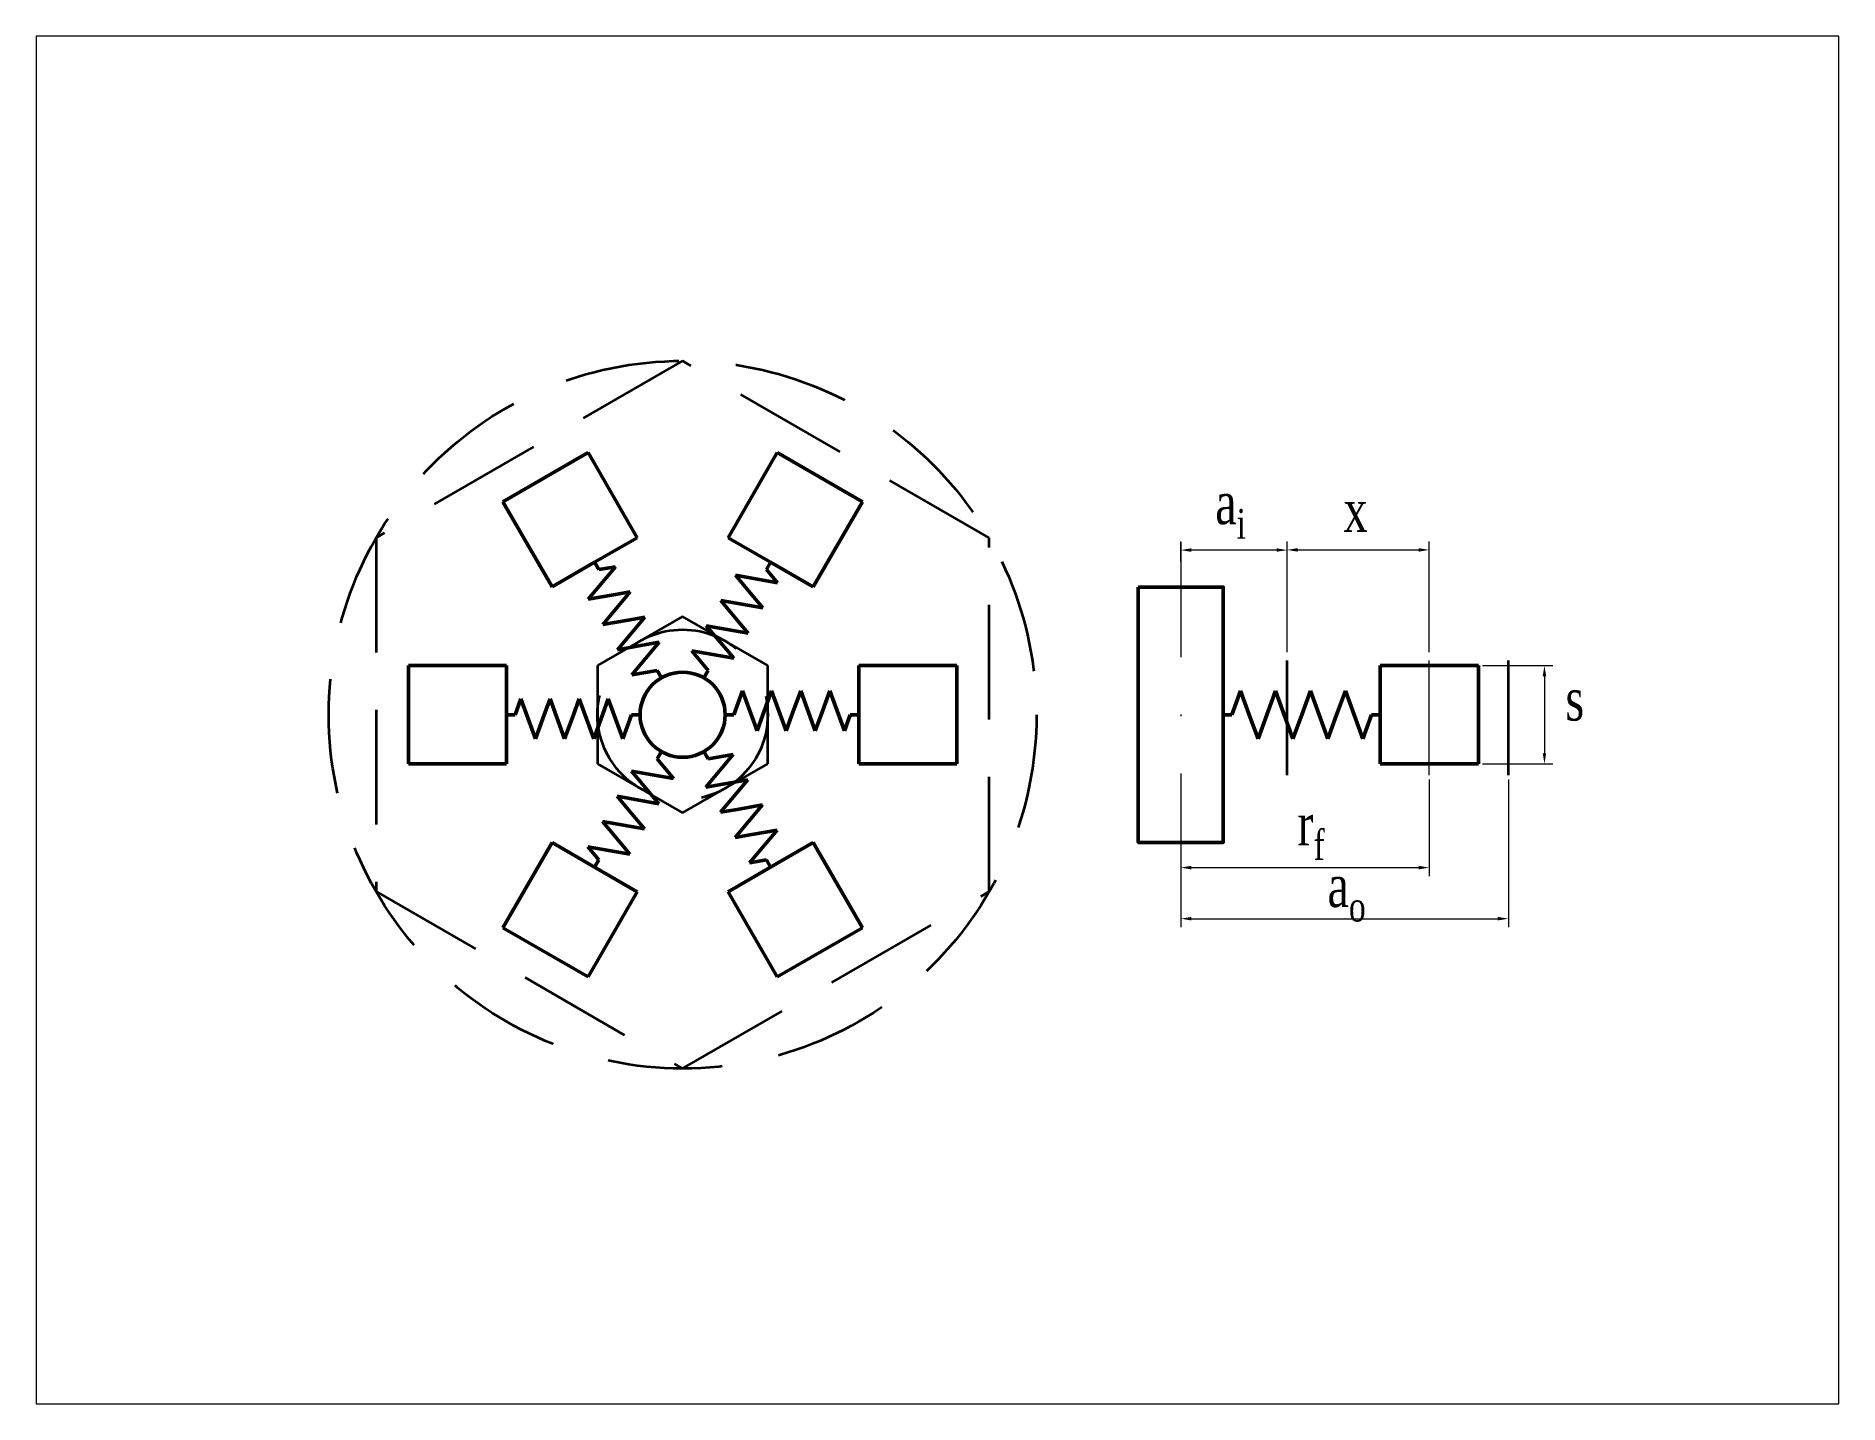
# Paper-space layout '布局1' of a CAD drawing. Header units: millimetres. Extents: x 26 to 231, y 20 to 176.
# The model-space entities are those that its viewports show. They can reach past a viewport. Long polylines and large blocks are cut down to what shows.
import ezdxf

# ---------------------------------------------------------------- set-up
doc = ezdxf.new("R2010")
doc.units = ezdxf.units.MM
doc.linetypes.add('DASHDOT2', pattern=[12.7, 6.35, -3.175, 0, -3.175])
doc.linetypes.add('HIDDEN', pattern=[9.525, 6.35, -3.175])
for name, color, linetype, lineweight in [('DIM', 7, 'Continuous', 40), ('中心線', 2, 'DASHDOT2', 18), ('虛線', 6, 'HIDDEN', 35), ('輪廓線', 7, 'Continuous', 50)]:
    doc.layers.add(name, color=color, linetype=linetype, lineweight=lineweight)
doc.styles.get("Standard").update_dxf_attribs({"font": 'iso.shx', "width": 0.75, "bigfont": 'chineset.shx'})
doc.dimstyles.new('CNS', dxfattribs={"dimtxt": 2.5, "dimasz": 2.5, "dimexe": 2, "dimexo": 1, "dimgap": 1, "dimtad": 1, "dimdsep": 46, "dimtxsty": 'Standard', "dimcen": 2.5, "dimclrd": 3, "dimclre": 3, "dimclrt": 1, "dimadec": 0, "dimazin": 0, "dimtfac": 1, "dimtmove": 0, "dimatfit": 0, "dimfxl": 1, "dimlwd": 18, "dimlwe": 18, "dimarcsym": 0})

# ---------------------------------------------------------------- blocks, each defined once
blk = doc.blocks.new('*D1')
at = {"layer": 'Defpoints', "color": 0, "transparency": 16777216}
for p in [(325.54, 135.52), (267.16, 125.6), (325.54, 113.81)]:
    blk.add_point(p, dxfattribs=at)
at = {"layer": '輪廓線', "color": 3, "lineweight": 18, "transparency": 16777216}
for p, q in [((325.54, 134.52), (325.54, 111.81)), ((267.16, 124.6), (267.16, 111.81)), ((269.66, 113.81), (323.04, 113.81))]:
    blk.add_line(p, q, dxfattribs=at)
at = {"layer": '輪廓線', "color": 3, "transparency": 16777216}
for points in [[(269.66, 114.23), (269.66, 113.39), (267.16, 113.81)], [(323.04, 114.23), (323.04, 113.39), (325.54, 113.81)]]:
    blk.add_solid(points, dxfattribs=at)
blk = doc.blocks.new('*D2')
at = {"layer": 'Defpoints', "color": 0, "transparency": 16777216}
for p in [(344.16, 135.52), (267.16, 118.1), (344.16, 101.81)]:
    blk.add_point(p, dxfattribs=at)
at = {"layer": '輪廓線', "color": 3, "lineweight": 18, "transparency": 16777216}
for p, q in [((344.16, 134.52), (344.16, 99.81)), ((267.16, 117.1), (267.16, 99.81)), ((269.66, 101.81), (341.66, 101.81))]:
    blk.add_line(p, q, dxfattribs=at)
at = {"layer": '輪廓線', "color": 3, "transparency": 16777216}
for points in [[(269.66, 102.23), (269.66, 101.4), (267.16, 101.81)], [(341.66, 102.23), (341.66, 101.4), (344.16, 101.81)]]:
    blk.add_solid(points, dxfattribs=at)
blk = doc.blocks.new('*D3')
at = {"layer": 'Defpoints', "color": 0, "transparency": 16777216}
for p in [(325.54, 188.47), (292.16, 163.45), (325.54, 163.45)]:
    blk.add_point(p, dxfattribs=at)
at = {"layer": '輪廓線', "color": 3, "lineweight": 18, "transparency": 16777216}
for p, q in [((292.16, 164.45), (292.16, 190.47)), ((294.66, 188.47), (323.04, 188.47)), ((325.54, 164.45), (325.54, 190.47))]:
    blk.add_line(p, q, dxfattribs=at)
at = {"layer": '輪廓線', "color": 3, "transparency": 16777216}
for points in [[(294.66, 188.88), (294.66, 188.05), (292.16, 188.47)], [(323.04, 188.88), (323.04, 188.05), (325.54, 188.47)]]:
    blk.add_solid(points, dxfattribs=at)
blk = doc.blocks.new('*D4')
at = {"layer": 'Defpoints', "color": 0, "transparency": 16777216}
for p in [(267.16, 188.43), (267.16, 184.68), (292.16, 163.97)]:
    blk.add_point(p, dxfattribs=at)
at = {"layer": '輪廓線', "color": 3, "lineweight": 18, "transparency": 16777216}
for p, q in [((267.16, 185.68), (267.16, 190.43)), ((289.66, 188.43), (269.66, 188.43)), ((292.16, 164.97), (292.16, 190.43))]:
    blk.add_line(p, q, dxfattribs=at)
at = {"layer": '輪廓線', "color": 3, "transparency": 16777216}
for points in [[(269.66, 188.85), (269.66, 188.02), (267.16, 188.43)], [(289.66, 188.85), (289.66, 188.02), (292.16, 188.43)]]:
    blk.add_solid(points, dxfattribs=at)
blk = doc.blocks.new('*D5')
at = {"layer": 'Defpoints', "color": 0, "transparency": 16777216}
for p in [(337.09, 161.29), (337.09, 138.2), (352.62, 138.2)]:
    blk.add_point(p, dxfattribs=at)
at = {"layer": '輪廓線', "color": 3, "lineweight": 18, "transparency": 16777216}
for p, q in [((338.09, 161.29), (354.62, 161.29)), ((352.62, 158.79), (352.62, 140.7)), ((338.09, 138.2), (354.62, 138.2))]:
    blk.add_line(p, q, dxfattribs=at)
at = {"layer": '輪廓線', "color": 3, "transparency": 16777216}
for points in [[(352.2, 158.79), (353.03, 158.79), (352.62, 161.29)], [(352.2, 140.7), (353.03, 140.7), (352.62, 138.2)]]:
    blk.add_solid(points, dxfattribs=at)

msp = doc.modelspace()

# ---------------------------------------------------------------- linework, layer by layer
at = {"layer": '中心線'}
for p, q in [((267.163, 190.236), (267.163, 109.256)), ((325.544, 135.52), (325.544, 163.973))]:
    msp.add_line(p, q, dxfattribs=at)
at = {"layer": '虛線'}
for p, q in [((292.163, 135.52), (292.163, 163.973)), ((344.165, 135.52), (344.165, 163.973))]:
    msp.add_line(p, q, dxfattribs=at)
for points in [[(222.119, 108.176), (222.119, 191.316), (150.117, 232.887), (78.115, 191.316), (78.115, 108.176), (150.117, 66.605)], [(150.117, 172.84), (130.117, 161.293), (130.117, 138.199), (150.117, 126.652), (170.117, 138.199), (170.117, 161.293)]]:
    msp.add_lwpolyline(points, close=True, dxfattribs=at)
for radius in [83.141, 20]:
    msp.add_circle((150.117, 149.746), radius, dxfattribs=at)
at = {"layer": '輪廓線'}
for p, q in [((107.889, 199.793), (127.889, 211.34)), ((127.889, 211.34), (139.436, 191.34)), ((160.798, 191.34), (172.345, 211.34)), ((172.345, 211.34), (192.345, 199.793)), ((119.436, 179.793), (107.889, 199.793)), ((192.345, 199.793), (180.798, 179.793)), ((139.436, 191.34), (129.436, 185.566)), ((170.798, 185.566), (160.798, 191.34)), ((129.436, 185.566), (119.436, 179.793)), ((127.948, 176.868), (134.376, 184.529)), ((130.436, 183.834), (129.436, 185.566)), ((134.376, 184.529), (130.436, 183.834)), ((166.378, 177.91), (162.521, 182.507)), ((162.521, 182.507), (172.369, 180.77)), ((169.798, 183.834), (170.798, 185.566)), ((172.369, 180.77), (169.798, 183.834)), ((180.798, 179.793), (170.798, 185.566)), ((131.368, 170.944), (137.796, 178.605)), ((137.796, 178.605), (133.857, 177.91)), ((133.857, 177.91), (127.948, 176.868)), ((162.958, 171.986), (159.101, 176.583)), ((159.101, 176.583), (168.949, 174.846)), ((168.949, 174.846), (166.378, 177.91)), ((137.277, 171.986), (131.368, 170.944)), ((134.788, 165.02), (141.216, 172.681)), ((141.216, 172.681), (137.277, 171.986)), ((159.537, 166.062), (155.681, 170.659)), ((155.681, 170.659), (165.529, 168.922)), ((165.529, 168.922), (162.958, 171.986)), ((140.697, 166.062), (134.788, 165.02)), ((138.208, 159.097), (144.636, 166.757)), ((144.636, 166.757), (140.697, 166.062)), ((162.109, 162.998), (159.537, 166.062)), ((85.662, 138.199), (85.662, 161.293)), ((85.662, 161.293), (108.756, 161.293)), ((108.756, 161.293), (108.756, 149.746)), ((156.117, 160.138), (152.26, 164.735)), ((152.26, 164.735), (162.109, 162.998)), ((191.479, 149.746), (191.479, 161.293)), ((191.479, 161.293), (214.573, 161.293)), ((214.573, 161.293), (214.573, 138.199)), ((313.997, 149.746), (313.997, 161.293)), ((313.997, 161.293), (337.091, 161.293)), ((337.091, 161.293), (337.091, 138.199)), ((144.117, 160.138), (138.208, 159.097)), ((145.117, 158.406), (144.117, 160.138)), ((155.117, 158.406), (156.117, 160.138)), ((112.124, 153.505), (110.756, 149.746)), ((115.544, 144.108), (112.124, 153.505)), ((118.964, 153.505), (117.596, 149.746)), ((122.384, 144.108), (118.964, 153.505)), ((125.804, 153.505), (124.436, 149.746)), ((129.225, 144.108), (125.804, 153.505)), ((132.645, 153.505), (131.277, 149.746)), ((136.065, 144.108), (132.645, 153.505)), ((162.117, 149.746), (164.169, 155.384)), ((164.169, 155.384), (167.59, 145.987)), ((168.958, 149.746), (171.01, 155.384)), ((171.01, 155.384), (174.43, 145.987)), ((175.798, 149.746), (177.85, 155.384)), ((177.85, 155.384), (181.27, 145.987)), ((182.638, 149.746), (184.691, 155.384)), ((184.691, 155.384), (188.111, 145.987)), ((279.163, 149.746), (281.215, 155.384)), ((281.215, 155.384), (283.267, 149.746)), ((287.371, 149.746), (289.423, 155.384)), ((289.423, 155.384), (291.475, 149.746)), ((295.58, 149.746), (297.632, 155.384)), ((297.632, 155.384), (299.684, 149.746)), ((303.788, 149.746), (305.84, 155.384)), ((305.84, 155.384), (307.892, 149.746)), ((110.756, 149.746), (108.756, 149.746)), ((108.756, 149.746), (108.756, 138.199)), ((117.596, 149.746), (115.544, 144.108)), ((124.436, 149.746), (122.384, 144.108)), ((131.277, 149.746), (129.225, 144.108)), ((138.117, 149.746), (136.065, 144.108)), ((140.117, 149.746), (138.117, 149.746)), ((160.117, 149.746), (162.117, 149.746)), ((167.59, 145.987), (168.958, 149.746)), ((174.43, 145.987), (175.798, 149.746)), ((181.27, 145.987), (182.638, 149.746)), ((189.479, 149.746), (188.111, 145.987)), ((189.479, 149.746), (191.479, 149.746)), ((191.479, 138.199), (191.479, 149.746)), ((277.163, 149.746), (279.163, 149.746)), ((283.267, 149.746), (285.319, 144.108)), ((285.319, 144.108), (287.371, 149.746)), ((291.475, 149.746), (293.528, 144.108)), ((293.528, 144.108), (295.58, 149.746)), ((299.684, 149.746), (301.736, 144.108)), ((301.736, 144.108), (303.788, 149.746)), ((307.892, 149.746), (309.945, 144.108)), ((309.945, 144.108), (311.997, 149.746)), ((311.997, 149.746), (313.997, 149.746)), ((313.997, 138.199), (313.997, 149.746)), ((145.117, 141.086), (144.117, 139.354)), ((155.117, 141.086), (156.117, 139.354)), ((162.026, 140.396), (155.598, 132.735)), ((156.117, 139.354), (162.026, 140.396)), ((108.756, 138.199), (85.662, 138.199)), ((147.974, 134.758), (138.126, 136.494)), ((138.126, 136.494), (140.697, 133.43)), ((144.117, 139.354), (147.974, 134.758)), ((214.573, 138.199), (191.479, 138.199)), ((337.091, 138.199), (313.997, 138.199)), ((140.697, 133.43), (144.554, 128.834)), ((155.598, 132.735), (159.537, 133.43)), ((165.446, 134.472), (159.018, 126.811)), ((159.537, 133.43), (165.446, 134.472)), ((144.554, 128.834), (134.706, 130.57)), ((134.706, 130.57), (137.277, 127.506)), ((137.277, 127.506), (141.134, 122.91)), ((159.018, 126.811), (162.958, 127.506)), ((168.866, 128.548), (162.439, 120.887)), ((162.958, 127.506), (168.866, 128.548)), ((141.134, 122.91), (131.285, 124.646)), ((131.285, 124.646), (133.857, 121.582)), ((107.889, 99.699), (119.436, 119.699)), ((119.436, 119.699), (129.436, 113.926)), ((137.713, 116.986), (127.865, 118.722)), ((127.865, 118.722), (130.436, 115.658)), ((133.857, 121.582), (137.713, 116.986)), ((162.439, 120.887), (166.378, 121.582)), ((172.287, 122.624), (165.859, 114.963)), ((166.378, 121.582), (172.287, 122.624)), ((170.798, 113.926), (180.798, 119.699)), ((180.798, 119.699), (192.345, 99.699)), ((130.436, 115.658), (129.436, 113.926)), ((165.859, 114.963), (169.798, 115.658)), ((169.798, 115.658), (170.798, 113.926)), ((129.436, 113.926), (139.436, 108.152)), ((160.798, 108.152), (170.798, 113.926)), ((139.436, 108.152), (127.889, 88.152)), ((172.345, 88.152), (160.798, 108.152)), ((127.889, 88.152), (107.889, 99.699)), ((192.345, 99.699), (172.345, 88.152))]:
    msp.add_line(p, q, dxfattribs=at)
msp.add_lwpolyline([(257.163, 179.746), (277.163, 179.746), (277.163, 119.746), (257.163, 119.746)], close=True, dxfattribs=at)
msp.add_circle((150.117, 149.746), 10, dxfattribs=at)

# ---------------------------------------------------------------- texts
at = {"layer": 'DIM', "lineweight": 40, "char_height": 10, "width": 8.07101, "attachment_point": 1}
for s, insert in [('\\A1;{\\fTimes New Roman|b0|i0|c0|p18;a\\H0.7x;\\S^ i;}', (275.256, 204.515)), ('\\A1;{\\fTimes New Roman|b0|i0|c0|p18;x}', (305.404, 202.715)), ('\\A1;{\\fTimes New Roman|b0|i0|c0|p18;s}', (357.542, 158.374)), ('\\A1;{\\fTimes New Roman|b0|i0|c0|p18;r\\H0.7x;\\S^ f;}', (294.575, 129.035)), ('\\A1;{\\fTimes New Roman|b0|i0|c0|p18;a\\H0.7x;\\S^ o;}', (301.638, 114.551))]:
    msp.add_mtext(s, dxfattribs=dict(at, insert=insert))

# ---------------------------------------------------------------- dimensions: what is measured, and where the dimension line sits
at = {"layer": '輪廓線'}
for base, p1, p2, picture, middle in [((267.163, 188.433), (292.163, 163.973), (267.163, 184.683), '*D4', (279.663, 188.433)), ((325.544, 188.468), (292.163, 163.446), (325.544, 163.446), '*D3', (308.237, 188.468))]:
    dim = msp.add_linear_dim(base=base, p1=p1, p2=p2, angle=180, text=' ', dimstyle='CNS', dxfattribs=at)
    dim.commit()
    dim.dimension.update_dxf_attribs({"geometry": picture, "text_midpoint": middle, "dimtype": 160})
dim = msp.add_linear_dim(base=(352.618, 138.199), p1=(337.091, 161.293), p2=(337.091, 138.199), angle=90, text=' ', dimstyle='CNS', dxfattribs=at)
dim.commit()
dim.dimension.update_dxf_attribs({"geometry": '*D5', "text_midpoint": (352.618, 149.746)})
for base, p1, p2, picture, middle in [((325.544, 113.81), (267.163, 125.605), (325.544, 135.52), '*D1', (297.393, 113.81)), ((344.165, 101.815), (267.163, 118.098), (344.165, 135.52), '*D2', (306.044, 101.815))]:
    dim = msp.add_linear_dim(base=base, p1=p1, p2=p2, text=' ', dimstyle='CNS', dxfattribs=at)
    dim.commit()
    dim.dimension.update_dxf_attribs({"geometry": picture, "text_midpoint": middle, "dimtype": 160})

psp = doc.layouts.new('布局1')

# ---------------------------------------------------------------- viewports
at = {"layer": '0'}
psp.add_viewport(center=(128.5, 97.5), size=(205.6, 156), view_center_point=(210, 148.5), view_height=321.43218, dxfattribs=at)

doc.saveas('drawing.dxf')
